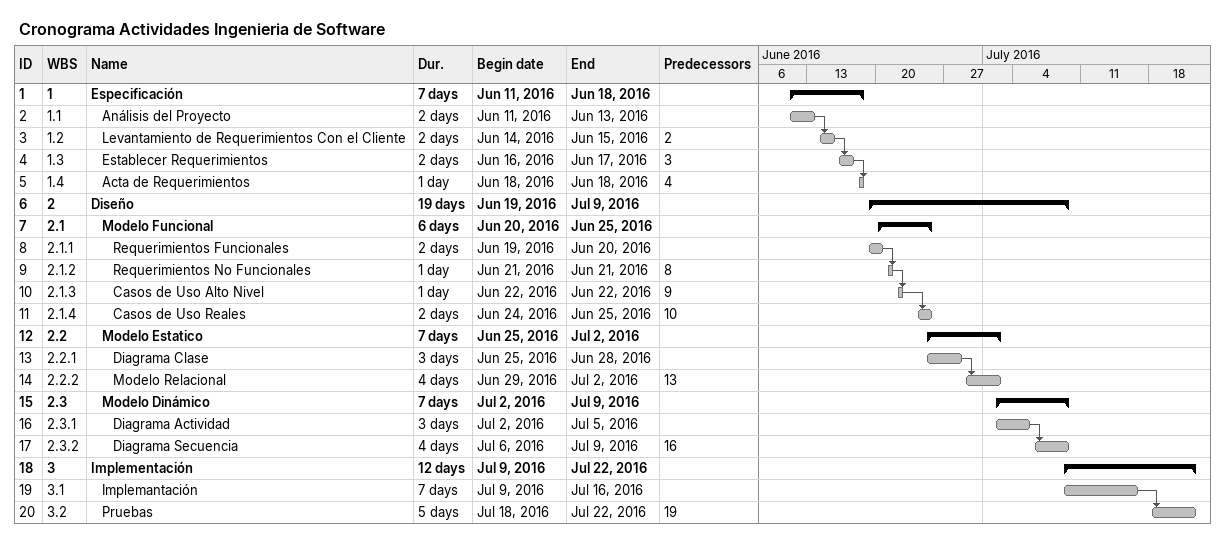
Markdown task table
Cronograma Actividades Ingenieria de Software

| ID | WBS | Task | Duration | Start | Finish | Predecessors |
|---|---|---|---|---|---|---|
| 1 | 1 | **Especificación** | 7d | 2016-06-11 | 2016-06-18 |  |
| 2 | 1.1 | Análisis del Proyecto | 2d | 2016-06-11 | 2016-06-13 |  |
| 3 | 1.2 | Levantamiento de Requerimientos Con el Cliente | 2d | 2016-06-14 | 2016-06-15 | 2 |
| 4 | 1.3 | Establecer Requerimientos | 2d | 2016-06-16 | 2016-06-17 | 3 |
| 5 | 1.4 | Acta de Requerimientos | 1d | 2016-06-18 | 2016-06-18 | 4 |
| 6 | 2 | **Diseño** | 19d | 2016-06-19 | 2016-07-09 |  |
| 7 | 2.1 | **Modelo Funcional** | 6d | 2016-06-20 | 2016-06-25 |  |
| 8 | 2.1.1 | Requerimientos Funcionales | 2d | 2016-06-19 | 2016-06-20 |  |
| 9 | 2.1.2 | Requerimientos No Funcionales | 1d | 2016-06-21 | 2016-06-21 | 8 |
| 10 | 2.1.3 | Casos de Uso Alto Nivel | 1d | 2016-06-22 | 2016-06-22 | 9 |
| 11 | 2.1.4 | Casos de Uso Reales | 2d | 2016-06-24 | 2016-06-25 | 10 |
| 12 | 2.2 | **Modelo Estatico** | 7d | 2016-06-25 | 2016-07-02 |  |
| 13 | 2.2.1 | Diagrama Clase | 3d | 2016-06-25 | 2016-06-28 |  |
| 14 | 2.2.2 | Modelo Relacional | 4d | 2016-06-29 | 2016-07-02 | 13 |
| 15 | 2.3 | **Modelo Dinámico** | 7d | 2016-07-02 | 2016-07-09 |  |
| 16 | 2.3.1 | Diagrama Actividad | 3d | 2016-07-02 | 2016-07-05 |  |
| 17 | 2.3.2 | Diagrama Secuencia | 4d | 2016-07-06 | 2016-07-09 | 16 |
| 18 | 3 | **Implementación** | 12d | 2016-07-09 | 2016-07-22 |  |
| 19 | 3.1 | Implemantación | 7d | 2016-07-09 | 2016-07-16 |  |
| 20 | 3.2 | Pruebas | 5d | 2016-07-18 | 2016-07-22 | 19 |
